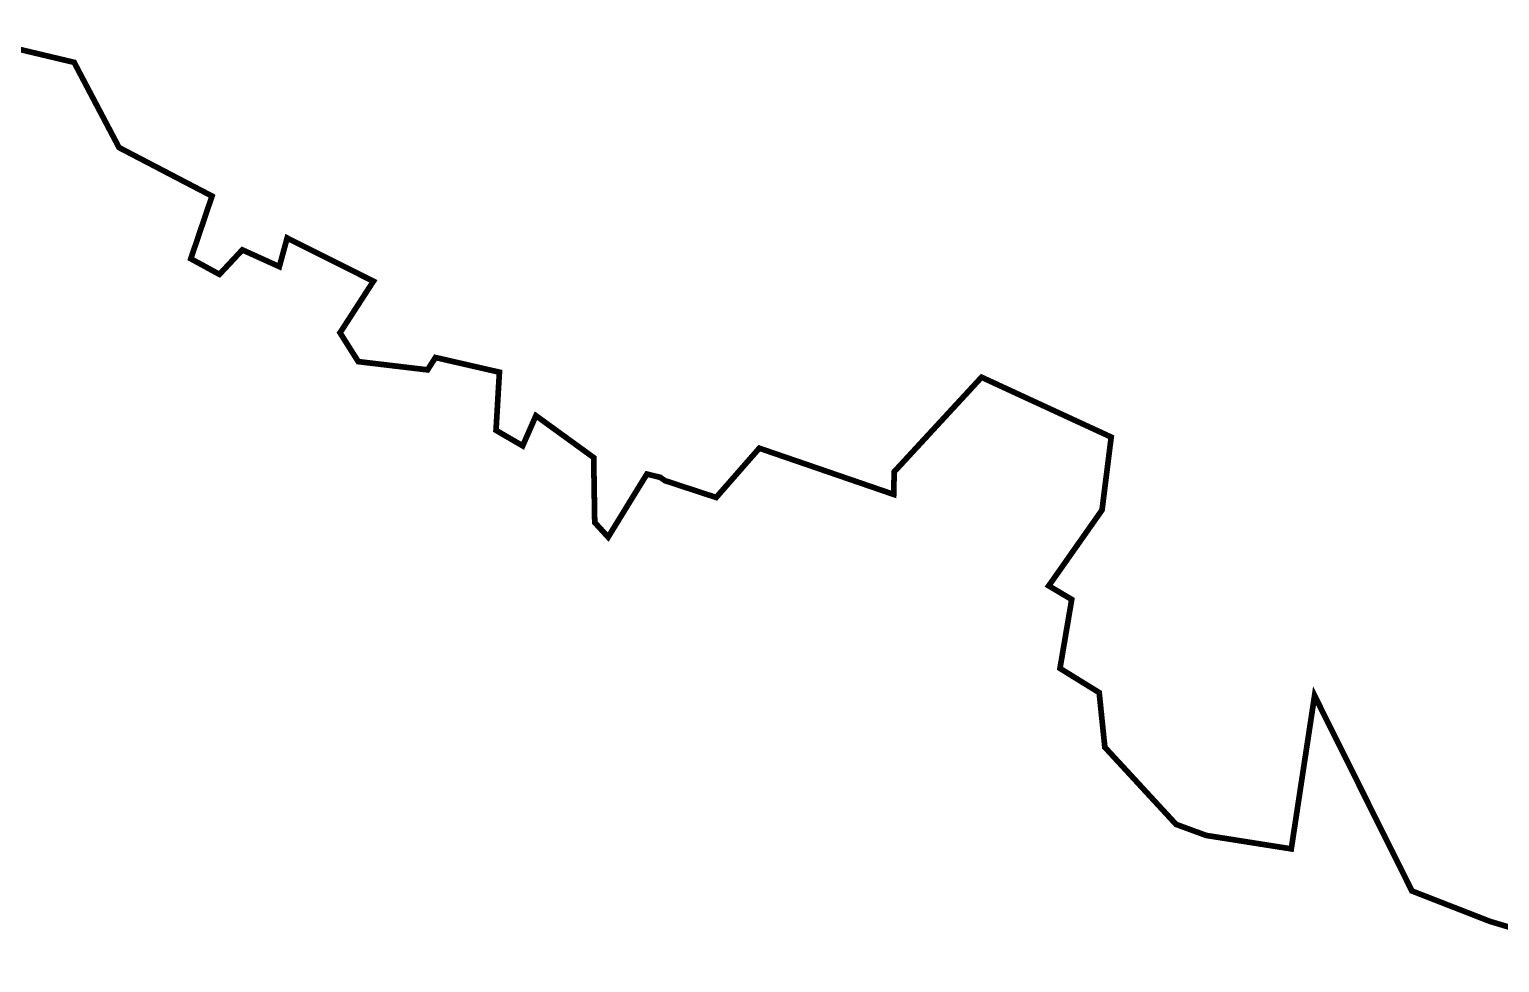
# Model space of a CAD drawing. Header units: inches. Extents: x 174104 to 230935, y 1583276 to 1631460.
# Drawn here: x 193099 to 194907, y 1604044 to 1605191 of the extents above; entities that cross this region are included whole.
import ezdxf

# ---------------------------------------------------------------- set-up
doc = ezdxf.new("R2010")
doc.units = ezdxf.units.IN
doc.header["$LTSCALE"] = 15
doc.header["$MEASUREMENT"] = 0
doc.linetypes.add('HIDDEN2', pattern=[0.1875, 0.125, -0.0625])
doc.layers.add('VILLAGE BOUNDRY', color=5, linetype='Continuous')

msp = doc.modelspace()

# ---------------------------------------------------------------- linework, layer by layer
at = {"layer": 'VILLAGE BOUNDRY', "linetype": 'HIDDEN2', "ltscale": 20, "const_width": 7}
msp.add_lwpolyline([(195051.65431, 1604047.65507), (194894.85663, 1604094.83015), (194799.00317, 1604132.19867), (194679.37145, 1604372.22778), (194650.72216, 1604183.90246), (194546.17309, 1604200.41678), (194509.10838, 1604214.01759), (194421.52229, 1604308.86212), (194414.58374, 1604375.96973), (194366.40246, 1604405.71692), (194380.80978, 1604490.42577), (194352.57677, 1604507.20346), (194418.09472, 1604600.34803), (194429.33485, 1604689.98844), (194269.96925, 1604763.53751), (194162.59498, 1604647.33606), (194161.95469, 1604619.53889), (194055.6146, 1604656.08512), (193996.7535, 1604676.31581), (193943.73986, 1604615.78583), (193880.96817, 1604636.36923), (193874.80663, 1604640.55543), (193858.53303, 1604644.51493), (193810.92299, 1604567.0955), (193794.44014, 1604585.03772), (193793.14971, 1604664.80386), (193722.15636, 1604716.2823), (193705.8666, 1604679.25248), (193673.0861, 1604698.29447), (193677.27011, 1604769.74986), (193598.65903, 1604787.77411), (193588.91153, 1604772.60994), (193503.71198, 1604782.74948), (193481.34148, 1604818.22041), (193522.30987, 1604881.48086), (193416.31075, 1604934.66302), (193406.72257, 1604899.47935), (193361.23518, 1604920.06488), (193333.09982, 1604889.97286), (193297.87431, 1604909.1951), (193323.95428, 1604986.17314), (193209.65103, 1605045.82351), (193154.42719, 1605150.53966), (192998.84088, 1605187.52276)], dxfattribs=at)

doc.saveas('drawing.dxf')
